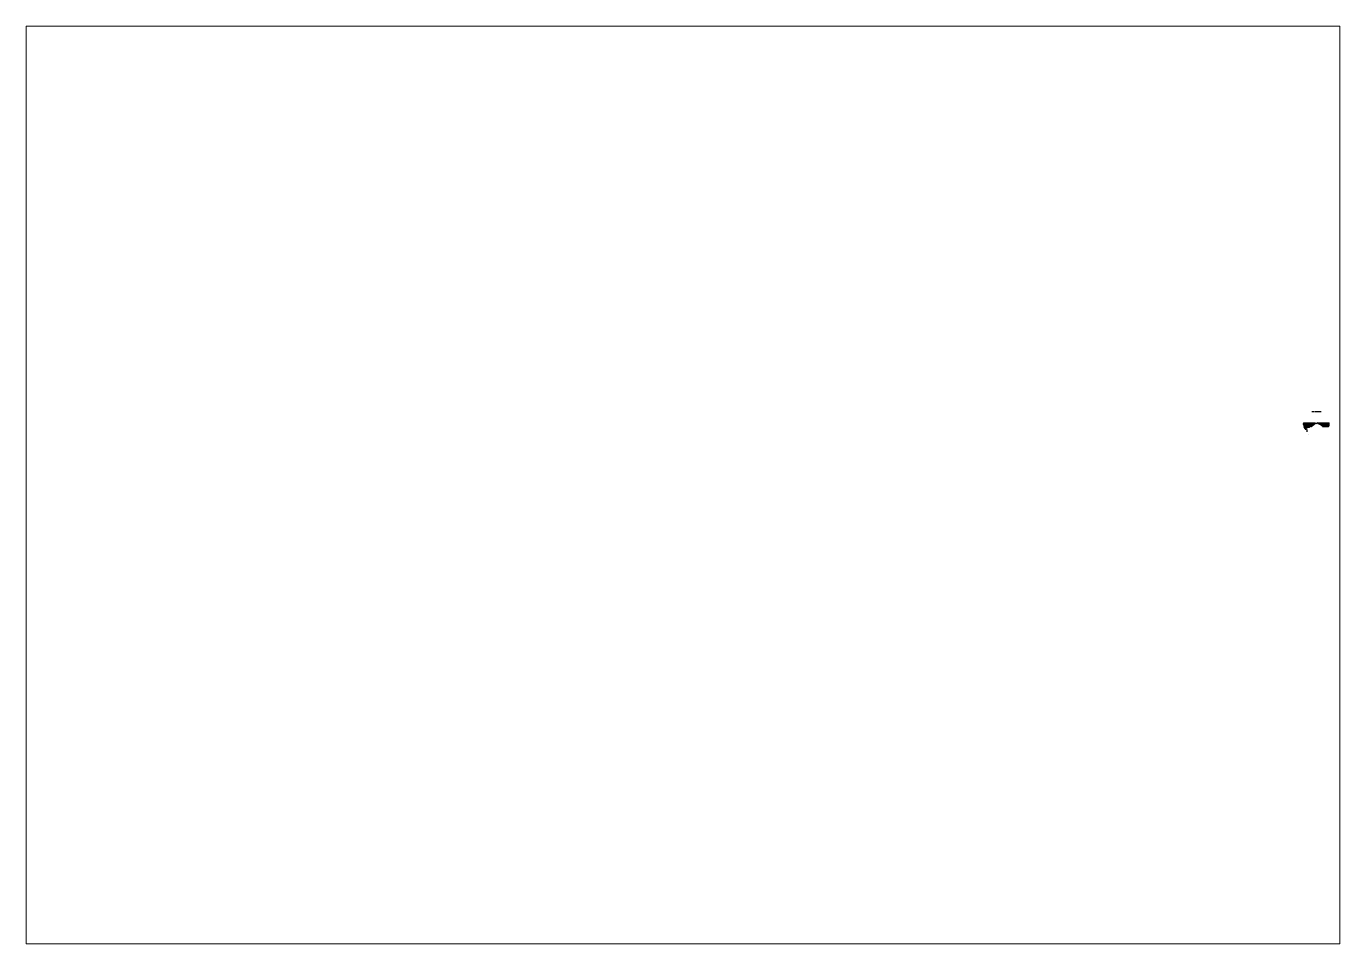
# Paper-space layout 'Layout1' of a CAD drawing. Header units: millimetres. Extents: x 29 to 260, y 20 to 181.
# The model-space entities are those that its viewports show. They can reach past a viewport. Long polylines and large blocks are cut down to what shows.
import ezdxf

# ---------------------------------------------------------------- set-up
doc = ezdxf.new("R2010")
doc.units = ezdxf.units.MM
doc.layers.get('0').update_dxf_attribs({"color": 10})
doc.layers.add('pesci', color=5, linetype='Continuous')

msp = doc.modelspace()

# ---------------------------------------------------------------- linework, layer by layer
for p, q in [((21837, 9952), (21879, 9952)), ((21895, 9952), (22009, 9952)), ((21743, 9614), (21743, 9569)), ((21768, 9531), (21768, 9531))]:
    msp.add_line(p, q)
at = {"layer": 'pesci'}
for p, q in [((21683, 9741), (21901, 9741)), ((21683, 9728), (21683, 9734)), ((21683, 9734), (21898, 9734)), ((21683, 9728), (21897, 9728)), ((21683, 9721), (21898, 9721)), ((21683, 9715), (21885, 9715)), ((21684, 9702), (21683, 9709)), ((21683, 9709), (21879, 9709)), ((21684, 9702), (21872, 9702)), ((21865, 9696), (21685, 9696)), ((21686, 9689), (21857, 9689)), ((21687, 9683), (21688, 9677)), ((21687, 9683), (21848, 9683)), ((21688, 9677), (21837, 9677)), ((21822, 9670), (21690, 9670)), ((21691, 9664), (21802, 9664)), ((21693, 9657), (21776, 9657)), ((21695, 9651), (21758, 9651)), ((21699, 9644), (21747, 9644)), ((21704, 9638), (21741, 9638)), ((21709, 9631), (21735, 9631)), ((21715, 9624), (21730, 9624)), ((21945, 9741), (22163, 9741)), ((21948, 9734), (22163, 9734)), ((21949, 9728), (22163, 9728)), ((21966, 9721), (22163, 9721)), ((21981, 9715), (22163, 9715)), ((21994, 9709), (22163, 9709)), ((22004, 9702), (22162, 9702)), ((22013, 9696), (22161, 9696)), ((22021, 9689), (22160, 9689)), ((22028, 9683), (22159, 9683)), ((22035, 9677), (22037, 9674)), ((22035, 9677), (22153, 9677)), ((22045, 9670), (22147, 9670))]:
    msp.add_line(p, q, dxfattribs=at)
msp.add_circle((21923, 9728), 5, dxfattribs=at)
for radius, start, end in [(240, 176.9428, 178.4719), (240, 180, 181.5281), (240, 183.0572, 184.5886), (240, 186.1232, 187.6623), (240, 189.2069, 190.7583), (240, 192.3178, 193.8865), (240, 195.466, 197.0576), (25.6, 180, 194.4775), (25.6, 150, 165.5225), (25.6, 14.4775, 30), (240, 349.2417, 350.7931), (240, 352.3377, 353.8768), (240, 1.5281, 3.0572), (240, 358.4719, 0), (240, 355.4114, 356.9428)]:
    msp.add_arc((21923, 9728), radius, start, end, dxfattribs=at)
for points in [[(21695, 9651), (21697, 9649), (21698, 9646), (21699, 9644)], [(21704, 9638), (21705, 9636), (21706, 9634), (21708, 9632)], [(21709, 9631), (21709, 9631), (21708, 9631), (21708, 9632)], [(21735, 9631), (21737, 9633), (21739, 9635), (21741, 9638)], [(21822, 9670), (21827, 9672), (21832, 9674), (21837, 9677)], [(21848, 9683), (21851, 9685), (21854, 9687), (21857, 9689)], [(21865, 9696), (21868, 9698), (21870, 9700), (21872, 9702)], [(21879, 9709), (21881, 9711), (21883, 9713), (21885, 9715)], [(21949, 9728), (21954, 9726), (21960, 9724), (21966, 9721)], [(21981, 9715), (21985, 9713), (21990, 9711), (21994, 9709)], [(22004, 9702), (22007, 9700), (22010, 9698), (22013, 9696)], [(22021, 9689), (22023, 9687), (22025, 9685), (22028, 9683)], [(22037, 9674), (22039, 9673), (22040, 9673), (22041, 9672)], [(22041, 9672), (22043, 9671), (22044, 9671), (22045, 9670)], [(22147, 9670), (22149, 9672), (22151, 9674), (22153, 9677)]]:
    msp.add_open_spline(points, degree=3, dxfattribs=at)
for points, knots in [([(21730, 9624), (21729, 9622), (21725, 9617), (21719, 9621), (21715, 9624)], [52.334772, 52.334772, 52.334772, 52.334772, 153.819009, 365.413003, 365.413003, 365.413003, 365.413003]), ([(21747, 9644), (21749, 9645), (21752, 9648), (21756, 9650), (21758, 9651)], [345.088963, 345.088963, 345.088963, 345.088963, 447.664899, 543.967382, 543.967382, 543.967382, 543.967382]), ([(21776, 9657), (21780, 9658), (21789, 9660), (21797, 9662), (21802, 9664)], [848.722141, 848.722141, 848.722141, 848.722141, 1019.932049, 1258.52191, 1258.52191, 1258.52191, 1258.52191])]:
    msp.add_open_spline(points, degree=3, knots=knots, dxfattribs=at)

psp = doc.layouts.get("Layout1")

# ---------------------------------------------------------------- viewports
at = {"layer": 'pesci'}
psp.add_viewport(center=(144.25, 100.75), size=(230.8, 161.2053), view_center_point=(10150.59, 8583.39), view_height=17050.1937, dxfattribs=at)

doc.saveas('drawing.dxf')
